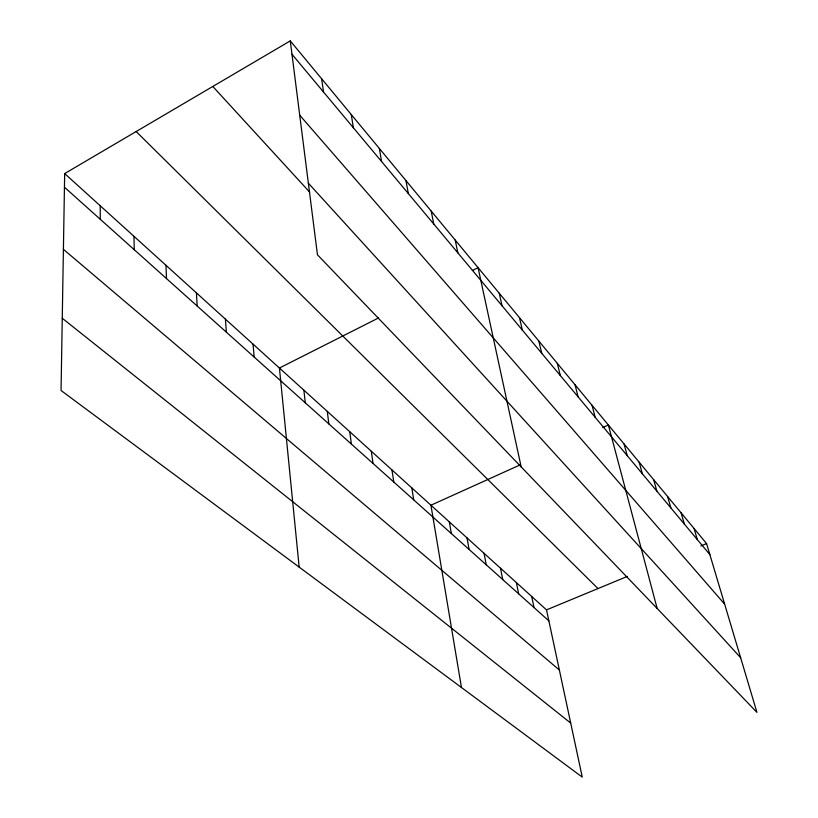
<?xml version="1.0" encoding="UTF-8"?>
<svg xmlns="http://www.w3.org/2000/svg" width="818" height="818" viewBox="0 0 818 818"><rect width="100%" height="100%" fill="white"/><g stroke="black" fill="none" stroke-linecap="round" stroke-linejoin="round"><path stroke-width="1.23" d="M64.673 173.58L61.053 390.503L582.252 777.1L546.516 609.88L64.673 173.58L290.278 40.9L706.578 543.592L756.947 712.376L317.456 254.797L290.278 40.9M378.529 317.957L279.419 368.028L299.163 567.119M472.375 270.543L478.07 267.67L521.168 466.894M519.982 464.961L430.933 505.217L461.464 687.509M602.754 427.548L608.377 425.002L657.181 608.5M546.516 609.88L627.314 576.424M700.903 545.943L706.578 543.592M62.26 318.253L570.698 723.071M63.405 249.326L559.359 670.003M64.438 187.21L548.858 620.852M136.166 131.534L597.999 588.561M212.813 86.463L309.685 192.138M308.355 183.171L740.638 657.723M299.725 115.205L724.656 604.154M291.975 54.244L709.881 554.635M694.063 528.479L697.345 539.624M681.077 512.804L684.349 524.072M667.621 496.546L670.872 507.937M653.654 479.675L656.885 491.189M639.144 462.16L642.355 473.786M624.062 443.949L627.242 455.698M592.048 405.288L595.167 417.282M575.034 384.746L578.111 396.863M557.303 363.335L560.33 375.564M538.786 340.983L541.761 353.335M519.45 317.629L522.354 330.104M499.236 293.222L502.068 305.799M531.71 596.475L534.021 607.559M455.207 240.063L457.855 252.874M516.383 582.6L518.653 593.807M431.198 211.054L433.734 223.979M500.514 568.234L502.733 579.553M484.062 553.336L486.229 564.788M405.933 180.553L408.346 193.58M467.006 537.886L469.123 549.471M449.307 521.864L451.362 533.571M379.327 148.426L381.587 161.545M411.832 487.927L413.734 499.89M351.27 114.54L353.366 127.751M391.965 469.941L393.785 482.037M321.627 78.753L323.539 92.035M371.29 451.219L373.028 463.448M349.756 431.72L351.392 444.082M327.302 411.393L328.826 423.888M303.877 390.186L305.278 402.804M253.048 344.153L254.163 357.047M225.41 319.132L226.351 332.149M196.422 292.875L197.179 306.034M165.972 265.308L166.514 278.59M133.947 236.31L134.264 249.715M100.225 205.778L100.287 219.296"/></g></svg>
